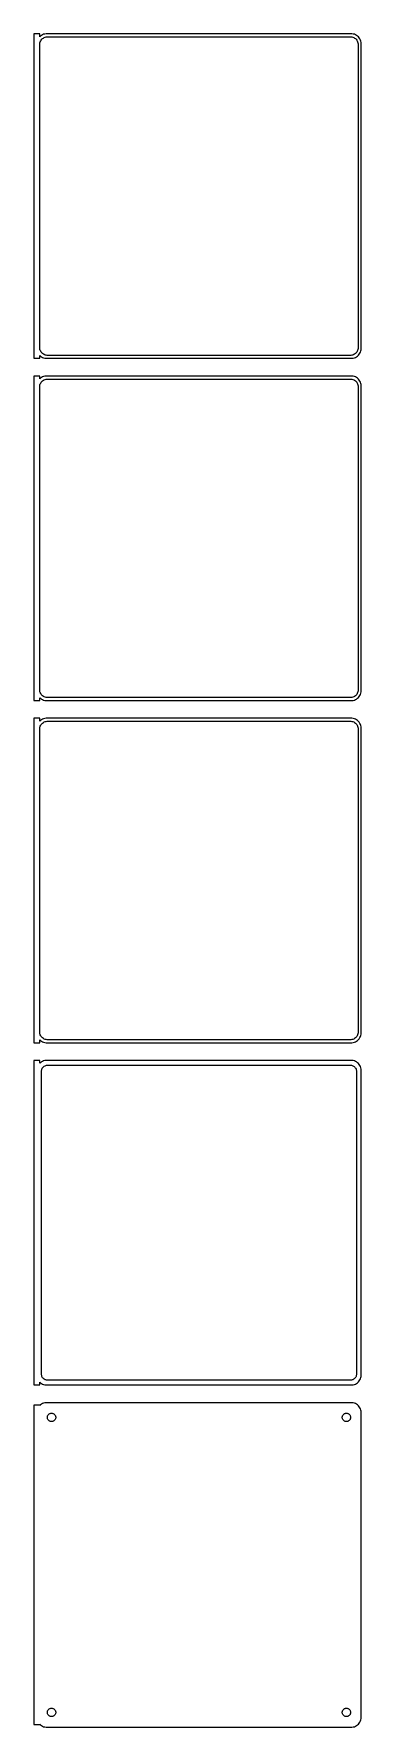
# Model space of a CAD drawing. Header units: metres. Extents: x -84 to 82, y 788 to 1648.
import ezdxf

# ---------------------------------------------------------------- set-up
doc = ezdxf.new("R2010")
doc.units = ezdxf.units.M

msp = doc.modelspace()

# ---------------------------------------------------------------- linework, layer by layer
for p, q in [((-81, 1648.49), (-84, 1648.49)), ((-84, 1648.49), (-84, 1483.51)), ((-81, 1647.06), (-81, 1648.49)), ((-80.6871, 1647.35), (-81, 1647.06)), ((-80.7191, 1644.47), (-80.5052, 1644.93)), ((-80.1791, 1647.72), (-80.6871, 1647.35)), ((-80.5052, 1644.93), (-80.2361, 1645.35)), ((-80.2361, 1645.35), (-79.9159, 1645.74)), ((-79.6289, 1648.02), (-80.1791, 1647.72)), ((-79.9159, 1645.74), (-79.5497, 1646.08)), ((-79.0451, 1648.26), (-79.6289, 1648.02)), ((-79.5497, 1646.08), (-79.1433, 1646.38)), ((-79.1433, 1646.38), (-78.7031, 1646.62)), ((-78.4369, 1648.41), (-79.0451, 1648.26)), ((-78.7031, 1646.62), (-78.2361, 1646.8)), ((-77.8139, 1648.49), (-78.4369, 1648.41)), ((-78.2361, 1646.8), (-77.7495, 1646.93)), ((77.8139, 1648.49), (-77.8139, 1648.49)), ((-77.7495, 1646.93), (-77.2512, 1646.99)), ((-77.2512, 1646.99), (77.2512, 1646.99)), ((77.2512, 1646.99), (77.7495, 1646.93)), ((77.7495, 1646.93), (78.2361, 1646.8)), ((78.4369, 1648.41), (77.8139, 1648.49)), ((78.2361, 1646.8), (78.7031, 1646.62)), ((79.0451, 1648.26), (78.4369, 1648.41)), ((78.7031, 1646.62), (79.1433, 1646.38)), ((79.6289, 1648.02), (79.0451, 1648.26)), ((79.1433, 1646.38), (79.5497, 1646.08)), ((79.5497, 1646.08), (79.9159, 1645.74)), ((80.1791, 1647.72), (79.6289, 1648.02)), ((79.9159, 1645.74), (80.2361, 1645.35)), ((80.6871, 1647.35), (80.1791, 1647.72)), ((80.2361, 1645.35), (80.5052, 1644.93)), ((80.5052, 1644.93), (80.7191, 1644.47)), ((81.1448, 1646.92), (80.6871, 1647.35)), ((81.5451, 1646.44), (81.1448, 1646.92)), ((81.8815, 1645.91), (81.5451, 1646.44)), ((82.1489, 1645.34), (81.8815, 1645.91)), ((82.3429, 1644.74), (82.1489, 1645.34)), ((82.4606, 1644.13), (82.3429, 1644.74)), ((-81, 1643), (-80.9685, 1643.5)), ((-81, 1489), (-81, 1643)), ((-80.9685, 1643.5), (-80.8743, 1643.99)), ((-80.8743, 1643.99), (-80.7191, 1644.47)), ((80.7191, 1644.47), (80.8743, 1643.99)), ((80.8743, 1643.99), (80.9685, 1643.5)), ((80.9685, 1643.5), (81, 1643)), ((81, 1643), (81, 1489)), ((82.5, 1643.5), (82.4606, 1644.13)), ((82.5, 1488.5), (82.5, 1643.5)), ((-84, 1483.51), (-81, 1483.51)), ((-80.9685, 1488.5), (-81, 1489)), ((-81, 1484.94), (-80.6871, 1484.65)), ((-81, 1483.51), (-81, 1484.94)), ((-80.8743, 1488.01), (-80.9685, 1488.5)), ((-80.7191, 1487.53), (-80.8743, 1488.01)), ((-80.5052, 1487.07), (-80.7191, 1487.53)), ((-80.6871, 1484.65), (-80.1791, 1484.28)), ((-80.2361, 1486.65), (-80.5052, 1487.07)), ((-79.9159, 1486.26), (-80.2361, 1486.65)), ((-80.1791, 1484.28), (-79.6289, 1483.98)), ((-79.5497, 1485.92), (-79.9159, 1486.26)), ((-79.6289, 1483.98), (-79.0451, 1483.74)), ((-79.1433, 1485.62), (-79.5497, 1485.92)), ((-78.7031, 1485.38), (-79.1433, 1485.62)), ((-79.0451, 1483.74), (-78.4369, 1483.59)), ((-78.2361, 1485.2), (-78.7031, 1485.38)), ((-78.4369, 1483.59), (-77.8139, 1483.51)), ((-77.7495, 1485.07), (-78.2361, 1485.2)), ((-77.8139, 1483.51), (77.8139, 1483.51)), ((-77.2512, 1485.01), (-77.7495, 1485.07)), ((77.2512, 1485.01), (-77.2512, 1485.01)), ((77.7495, 1485.07), (77.2512, 1485.01)), ((78.2361, 1485.2), (77.7495, 1485.07)), ((77.8139, 1483.51), (78.4369, 1483.59)), ((78.7031, 1485.38), (78.2361, 1485.2)), ((78.4369, 1483.59), (79.0451, 1483.74)), ((79.1433, 1485.62), (78.7031, 1485.38)), ((79.0451, 1483.74), (79.6289, 1483.98)), ((79.5497, 1485.92), (79.1433, 1485.62)), ((79.9159, 1486.26), (79.5497, 1485.92)), ((79.6289, 1483.98), (80.1791, 1484.28)), ((80.2361, 1486.65), (79.9159, 1486.26)), ((80.1791, 1484.28), (80.6871, 1484.65)), ((80.5052, 1487.07), (80.2361, 1486.65)), ((80.7191, 1487.53), (80.5052, 1487.07)), ((80.6871, 1484.65), (81.1448, 1485.08)), ((80.8743, 1488.01), (80.7191, 1487.53)), ((80.9685, 1488.5), (80.8743, 1488.01)), ((81, 1489), (80.9685, 1488.5)), ((81.1448, 1485.08), (81.5451, 1485.56)), ((81.5451, 1485.56), (81.8815, 1486.09)), ((81.8815, 1486.09), (82.1489, 1486.66)), ((82.1489, 1486.66), (82.3429, 1487.26)), ((82.3429, 1487.26), (82.4606, 1487.87)), ((82.4606, 1487.87), (82.5, 1488.5)), ((-81, 1474.49), (-84, 1474.49)), ((-84, 1474.49), (-84, 1309.51)), ((-81, 1473.06), (-81, 1474.49)), ((-80.6871, 1473.35), (-81, 1473.06)), ((-80.1791, 1473.72), (-80.6871, 1473.35)), ((-79.6289, 1474.02), (-80.1791, 1473.72)), ((-79.0451, 1474.26), (-79.6289, 1474.02)), ((-79.5497, 1472.08), (-79.1433, 1472.38)), ((-79.1433, 1472.38), (-78.7031, 1472.62)), ((-78.4369, 1474.41), (-79.0451, 1474.26)), ((-78.7031, 1472.62), (-78.2361, 1472.8)), ((-77.8139, 1474.49), (-78.4369, 1474.41)), ((-78.2361, 1472.8), (-77.7495, 1472.93)), ((77.8139, 1474.49), (-77.8139, 1474.49)), ((-77.7495, 1472.93), (-77.2512, 1472.99)), ((-77.2512, 1472.99), (77.2512, 1472.99)), ((77.2512, 1472.99), (77.7495, 1472.93)), ((77.7495, 1472.93), (78.2361, 1472.8)), ((78.4369, 1474.41), (77.8139, 1474.49)), ((78.2361, 1472.8), (78.7031, 1472.62)), ((79.0451, 1474.26), (78.4369, 1474.41)), ((78.7031, 1472.62), (79.1433, 1472.38)), ((79.6289, 1474.02), (79.0451, 1474.26)), ((79.1433, 1472.38), (79.5497, 1472.08)), ((80.1791, 1473.72), (79.6289, 1474.02)), ((80.6871, 1473.35), (80.1791, 1473.72)), ((81.1448, 1472.92), (80.6871, 1473.35)), ((81.5451, 1472.44), (81.1448, 1472.92)), ((81.8815, 1471.91), (81.5451, 1472.44)), ((-81, 1469), (-80.9685, 1469.5)), ((-81, 1315), (-81, 1469)), ((-80.9685, 1469.5), (-80.8743, 1469.99)), ((-80.8743, 1469.99), (-80.7191, 1470.47)), ((-80.7191, 1470.47), (-80.5052, 1470.93)), ((-80.5052, 1470.93), (-80.2361, 1471.35)), ((-80.2361, 1471.35), (-79.9159, 1471.74)), ((-79.9159, 1471.74), (-79.5497, 1472.08)), ((79.5497, 1472.08), (79.9159, 1471.74)), ((79.9159, 1471.74), (80.2361, 1471.35)), ((80.2361, 1471.35), (80.5052, 1470.93)), ((80.5052, 1470.93), (80.7191, 1470.47)), ((80.7191, 1470.47), (80.8743, 1469.99)), ((80.8743, 1469.99), (80.9685, 1469.5)), ((80.9685, 1469.5), (81, 1469)), ((81, 1469), (81, 1315)), ((82.1489, 1471.34), (81.8815, 1471.91)), ((82.3429, 1470.74), (82.1489, 1471.34)), ((82.4606, 1470.13), (82.3429, 1470.74)), ((82.5, 1469.5), (82.4606, 1470.13)), ((82.5, 1314.5), (82.5, 1469.5)), ((-84, 1309.51), (-81, 1309.51)), ((-80.9685, 1314.5), (-81, 1315)), ((-81, 1310.94), (-80.6871, 1310.65)), ((-81, 1309.51), (-81, 1310.94)), ((-80.8743, 1314.01), (-80.9685, 1314.5)), ((-80.7191, 1313.53), (-80.8743, 1314.01)), ((-80.5052, 1313.07), (-80.7191, 1313.53)), ((-80.6871, 1310.65), (-80.1791, 1310.28)), ((-80.2361, 1312.65), (-80.5052, 1313.07)), ((-79.9159, 1312.26), (-80.2361, 1312.65)), ((-80.1791, 1310.28), (-79.6289, 1309.98)), ((-79.5497, 1311.92), (-79.9159, 1312.26)), ((-79.6289, 1309.98), (-79.0451, 1309.74)), ((-79.1433, 1311.62), (-79.5497, 1311.92)), ((-78.7031, 1311.38), (-79.1433, 1311.62)), ((-79.0451, 1309.74), (-78.4369, 1309.59)), ((-78.2361, 1311.2), (-78.7031, 1311.38)), ((-78.4369, 1309.59), (-77.8139, 1309.51)), ((-77.7495, 1311.07), (-78.2361, 1311.2)), ((-77.8139, 1309.51), (77.8139, 1309.51)), ((-77.2512, 1311.01), (-77.7495, 1311.07)), ((77.2512, 1311.01), (-77.2512, 1311.01)), ((77.7495, 1311.07), (77.2512, 1311.01)), ((78.2361, 1311.2), (77.7495, 1311.07)), ((77.8139, 1309.51), (78.4369, 1309.59)), ((78.7031, 1311.38), (78.2361, 1311.2)), ((78.4369, 1309.59), (79.0451, 1309.74)), ((79.1433, 1311.62), (78.7031, 1311.38)), ((79.0451, 1309.74), (79.6289, 1309.98)), ((79.5497, 1311.92), (79.1433, 1311.62)), ((79.9159, 1312.26), (79.5497, 1311.92)), ((79.6289, 1309.98), (80.1791, 1310.28)), ((80.2361, 1312.65), (79.9159, 1312.26)), ((80.1791, 1310.28), (80.6871, 1310.65)), ((80.5052, 1313.07), (80.2361, 1312.65)), ((80.7191, 1313.53), (80.5052, 1313.07)), ((80.6871, 1310.65), (81.1448, 1311.08)), ((80.8743, 1314.01), (80.7191, 1313.53)), ((80.9685, 1314.5), (80.8743, 1314.01)), ((81, 1315), (80.9685, 1314.5)), ((81.1448, 1311.08), (81.5451, 1311.56)), ((81.5451, 1311.56), (81.8815, 1312.09)), ((81.8815, 1312.09), (82.1489, 1312.66)), ((82.1489, 1312.66), (82.3429, 1313.26)), ((82.3429, 1313.26), (82.4606, 1313.87)), ((82.4606, 1313.87), (82.5, 1314.5)), ((-81, 1300.49), (-84, 1300.49)), ((-84, 1300.49), (-84, 1135.51)), ((-81, 1299.06), (-81, 1300.49)), ((-79.0451, 1300.26), (-79.6289, 1300.02)), ((-78.4369, 1300.41), (-79.0451, 1300.26)), ((-77.8139, 1300.49), (-78.4369, 1300.41)), ((77.8139, 1300.49), (-77.8139, 1300.49)), ((78.4369, 1300.41), (77.8139, 1300.49)), ((79.0451, 1300.26), (78.4369, 1300.41)), ((79.6289, 1300.02), (79.0451, 1300.26)), ((-80.6871, 1299.35), (-81, 1299.06)), ((-81, 1295), (-80.9685, 1295.5)), ((-81, 1141), (-81, 1295)), ((-80.9685, 1295.5), (-80.8743, 1295.99)), ((-80.8743, 1295.99), (-80.7191, 1296.47)), ((-80.7191, 1296.47), (-80.5052, 1296.93)), ((-80.1791, 1299.72), (-80.6871, 1299.35)), ((-80.5052, 1296.93), (-80.2361, 1297.35)), ((-80.2361, 1297.35), (-79.9159, 1297.74)), ((-79.6289, 1300.02), (-80.1791, 1299.72)), ((-79.9159, 1297.74), (-79.5497, 1298.08)), ((-79.5497, 1298.08), (-79.1433, 1298.38)), ((-79.1433, 1298.38), (-78.7031, 1298.62)), ((-78.7031, 1298.62), (-78.2361, 1298.8)), ((-78.2361, 1298.8), (-77.7495, 1298.93)), ((-77.7495, 1298.93), (-77.2512, 1298.99)), ((-77.2512, 1298.99), (77.2512, 1298.99)), ((77.2512, 1298.99), (77.7495, 1298.93)), ((77.7495, 1298.93), (78.2361, 1298.8)), ((78.2361, 1298.8), (78.7031, 1298.62)), ((78.7031, 1298.62), (79.1433, 1298.38)), ((79.1433, 1298.38), (79.5497, 1298.08)), ((79.5497, 1298.08), (79.9159, 1297.74)), ((80.1791, 1299.72), (79.6289, 1300.02)), ((79.9159, 1297.74), (80.2361, 1297.35)), ((80.6871, 1299.35), (80.1791, 1299.72)), ((80.2361, 1297.35), (80.5052, 1296.93)), ((80.5052, 1296.93), (80.7191, 1296.47)), ((81.1448, 1298.92), (80.6871, 1299.35)), ((80.7191, 1296.47), (80.8743, 1295.99)), ((80.8743, 1295.99), (80.9685, 1295.5)), ((80.9685, 1295.5), (81, 1295)), ((81, 1295), (81, 1141)), ((81.5451, 1298.44), (81.1448, 1298.92)), ((81.8815, 1297.91), (81.5451, 1298.44)), ((82.1489, 1297.34), (81.8815, 1297.91)), ((82.3429, 1296.74), (82.1489, 1297.34)), ((82.4606, 1296.13), (82.3429, 1296.74)), ((82.5, 1295.5), (82.4606, 1296.13)), ((82.5, 1140.5), (82.5, 1295.5)), ((-80.9685, 1140.5), (-81, 1141)), ((-81, 1136.94), (-80.6871, 1136.65)), ((-81, 1135.51), (-81, 1136.94)), ((-80.8743, 1140.01), (-80.9685, 1140.5)), ((-80.7191, 1139.53), (-80.8743, 1140.01)), ((-80.5052, 1139.07), (-80.7191, 1139.53)), ((-80.6871, 1136.65), (-80.1791, 1136.28)), ((-80.2361, 1138.65), (-80.5052, 1139.07)), ((-79.9159, 1138.26), (-80.2361, 1138.65)), ((-79.5497, 1137.92), (-79.9159, 1138.26)), ((-79.1433, 1137.62), (-79.5497, 1137.92)), ((-78.7031, 1137.38), (-79.1433, 1137.62)), ((-78.2361, 1137.2), (-78.7031, 1137.38)), ((-77.7495, 1137.07), (-78.2361, 1137.2)), ((-77.2512, 1137.01), (-77.7495, 1137.07)), ((77.2512, 1137.01), (-77.2512, 1137.01)), ((77.7495, 1137.07), (77.2512, 1137.01)), ((78.2361, 1137.2), (77.7495, 1137.07)), ((78.7031, 1137.38), (78.2361, 1137.2)), ((79.1433, 1137.62), (78.7031, 1137.38)), ((79.5497, 1137.92), (79.1433, 1137.62)), ((79.9159, 1138.26), (79.5497, 1137.92)), ((80.2361, 1138.65), (79.9159, 1138.26)), ((80.1791, 1136.28), (80.6871, 1136.65)), ((80.5052, 1139.07), (80.2361, 1138.65)), ((80.7191, 1139.53), (80.5052, 1139.07)), ((80.6871, 1136.65), (81.1448, 1137.08)), ((80.8743, 1140.01), (80.7191, 1139.53)), ((80.9685, 1140.5), (80.8743, 1140.01)), ((81, 1141), (80.9685, 1140.5)), ((81.1448, 1137.08), (81.5451, 1137.56)), ((81.5451, 1137.56), (81.8815, 1138.09)), ((81.8815, 1138.09), (82.1489, 1138.66)), ((82.1489, 1138.66), (82.3429, 1139.26)), ((82.3429, 1139.26), (82.4606, 1139.87)), ((82.4606, 1139.87), (82.5, 1140.5)), ((-84, 1135.51), (-81, 1135.51)), ((-80.1791, 1136.28), (-79.6289, 1135.98)), ((-79.6289, 1135.98), (-79.0451, 1135.74)), ((-79.0451, 1135.74), (-78.4369, 1135.59)), ((-78.4369, 1135.59), (-77.8139, 1135.51)), ((-77.8139, 1135.51), (77.8139, 1135.51)), ((77.8139, 1135.51), (78.4369, 1135.59)), ((78.4369, 1135.59), (79.0451, 1135.74)), ((79.0451, 1135.74), (79.6289, 1135.98)), ((79.6289, 1135.98), (80.1791, 1136.28)), ((-81, 1126.48), (-84, 1126.48)), ((-84, 1126.48), (-84, 961.521)), ((-81, 1125.06), (-81, 1126.48)), ((-80.6871, 1125.35), (-81, 1125.06)), ((-80.1791, 1125.72), (-80.6871, 1125.35)), ((-79.6289, 1126.02), (-80.1791, 1125.72)), ((-80.1129, 1121), (-80.0884, 1121.39)), ((-80.1129, 967), (-80.1129, 1121)), ((-80.0884, 1121.39), (-80.0151, 1121.77)), ((-80.0151, 1121.77), (-79.8943, 1122.15)), ((-79.8943, 1122.15), (-79.7279, 1122.5)), ((-79.7279, 1122.5), (-79.5184, 1122.83)), ((-79.0451, 1126.26), (-79.6289, 1126.02)), ((-79.5184, 1122.83), (-79.2692, 1123.13)), ((-79.2692, 1123.13), (-78.9843, 1123.4)), ((-78.4369, 1126.41), (-79.0451, 1126.26)), ((-78.9843, 1123.4), (-78.668, 1123.63)), ((-78.668, 1123.63), (-78.3254, 1123.82)), ((-77.8139, 1126.49), (-78.4369, 1126.41)), ((-78.3254, 1123.82), (-77.9619, 1123.96)), ((-77.9619, 1123.96), (-77.5833, 1124.06)), ((77.8139, 1126.49), (-77.8139, 1126.49)), ((-77.5833, 1124.06), (-77.1955, 1124.11)), ((-77.1955, 1124.11), (77.1955, 1124.11)), ((77.1955, 1124.11), (77.5833, 1124.06)), ((77.5833, 1124.06), (77.9619, 1123.96)), ((78.4369, 1126.41), (77.8139, 1126.49)), ((77.9619, 1123.96), (78.3254, 1123.82)), ((78.3254, 1123.82), (78.668, 1123.63)), ((79.0451, 1126.26), (78.4369, 1126.41)), ((78.668, 1123.63), (78.9843, 1123.4)), ((78.9843, 1123.4), (79.2692, 1123.13)), ((79.6289, 1126.02), (79.0451, 1126.26)), ((79.2692, 1123.13), (79.5184, 1122.83)), ((79.5184, 1122.83), (79.7279, 1122.5)), ((80.1791, 1125.72), (79.6289, 1126.02)), ((79.7279, 1122.5), (79.8943, 1122.15)), ((79.8943, 1122.15), (80.0151, 1121.77)), ((80.0151, 1121.77), (80.0884, 1121.39)), ((80.0884, 1121.39), (80.1129, 1121)), ((80.1129, 1121), (80.1129, 967)), ((80.6871, 1125.35), (80.1791, 1125.72)), ((81.1448, 1124.92), (80.6871, 1125.35)), ((81.5451, 1124.44), (81.1448, 1124.92)), ((81.8815, 1123.91), (81.5451, 1124.44)), ((82.1489, 1123.34), (81.8815, 1123.91)), ((82.3429, 1122.74), (82.1489, 1123.34)), ((82.4606, 1122.13), (82.3429, 1122.74)), ((82.5, 1121.5), (82.4606, 1122.13)), ((82.5, 966.5), (82.5, 1121.5)), ((-80.0884, 966.61), (-80.1129, 967)), ((-80.0151, 966.226), (-80.0884, 966.61)), ((-79.8943, 965.854), (-80.0151, 966.226)), ((-79.7279, 965.5), (-79.8943, 965.854)), ((-79.5184, 965.17), (-79.7279, 965.5)), ((-79.2692, 964.869), (-79.5184, 965.17)), ((-78.9843, 964.601), (-79.2692, 964.869)), ((-78.668, 964.372), (-78.9843, 964.601)), ((-78.3254, 964.183), (-78.668, 964.372)), ((78.668, 964.372), (78.3254, 964.183)), ((78.9843, 964.601), (78.668, 964.372)), ((79.2692, 964.869), (78.9843, 964.601)), ((79.5184, 965.17), (79.2692, 964.869)), ((79.7279, 965.5), (79.5184, 965.17)), ((79.8943, 965.854), (79.7279, 965.5)), ((80.0151, 966.226), (79.8943, 965.854)), ((80.0884, 966.61), (80.0151, 966.226)), ((80.1129, 967), (80.0884, 966.61)), ((81.8815, 964.091), (82.1489, 964.659)), ((82.1489, 964.659), (82.3429, 965.257)), ((82.3429, 965.257), (82.4606, 965.873)), ((82.4606, 965.873), (82.5, 966.5)), ((-84, 961.521), (-81, 961.521)), ((-81, 961.521), (-81, 962.941)), ((-81, 962.941), (-80.6871, 962.647)), ((-80.6871, 962.647), (-80.1791, 962.278)), ((-80.1791, 962.278), (-79.6289, 961.976)), ((-79.6289, 961.976), (-79.0451, 961.745)), ((-79.0451, 961.745), (-78.4369, 961.589)), ((-78.4369, 961.589), (-77.8139, 961.51)), ((-77.9619, 964.039), (-78.3254, 964.183)), ((-77.5833, 963.942), (-77.9619, 964.039)), ((-77.8139, 961.51), (77.8139, 961.51)), ((-77.1955, 963.893), (-77.5833, 963.942)), ((77.1955, 963.893), (-77.1955, 963.893)), ((77.5833, 963.942), (77.1955, 963.893)), ((77.9619, 964.039), (77.5833, 963.942)), ((77.8139, 961.51), (78.4369, 961.589)), ((78.3254, 964.183), (77.9619, 964.039)), ((78.4369, 961.589), (79.0451, 961.745)), ((79.0451, 961.745), (79.6289, 961.976)), ((79.6289, 961.976), (80.1791, 962.278)), ((80.1791, 962.278), (80.6871, 962.647)), ((80.6871, 962.647), (81.1448, 963.077)), ((81.1448, 963.077), (81.5451, 963.561)), ((81.5451, 963.561), (81.8815, 964.091)), ((-81, 951.153), (-84, 951.153)), ((-84, 951.153), (-84, 788.847)), ((-80.6871, 951.353), (-81, 951.059)), ((-81, 951.059), (-81, 951.153)), ((-80.1791, 951.722), (-80.6871, 951.353)), ((-79.6289, 952.024), (-80.1791, 951.722)), ((-79.0451, 952.255), (-79.6289, 952.024)), ((-78.4369, 952.411), (-79.0451, 952.255)), ((-77.8139, 952.49), (-78.4369, 952.411)), ((77.8139, 952.49), (-77.8139, 952.49)), ((-75.6598, 947.031), (-75.4001, 947.097)), ((-75.4001, 947.097), (-75.1341, 947.131)), ((-75.1341, 947.131), (-74.8659, 947.131)), ((-74.8659, 947.131), (-74.5999, 947.097)), ((-74.5999, 947.097), (-74.3401, 947.031)), ((74.3401, 947.031), (74.5999, 947.097)), ((74.5999, 947.097), (74.8659, 947.131)), ((74.8659, 947.131), (75.1341, 947.131)), ((75.1341, 947.131), (75.4001, 947.097)), ((75.4001, 947.097), (75.6598, 947.031)), ((78.4369, 952.411), (77.8139, 952.49)), ((79.0451, 952.255), (78.4369, 952.411)), ((79.6289, 952.024), (79.0451, 952.255)), ((80.1791, 951.722), (79.6289, 952.024)), ((80.6871, 951.353), (80.1791, 951.722)), ((81.1448, 950.923), (80.6871, 951.353)), ((81.5451, 950.439), (81.1448, 950.923)), ((81.8815, 949.909), (81.5451, 950.439)), ((82.1489, 949.341), (81.8815, 949.909)), ((82.3429, 948.743), (82.1489, 949.341)), ((82.4606, 948.127), (82.3429, 948.743)), ((82.5, 947.5), (82.4606, 948.127)), ((82.5, 792.5), (82.5, 947.5)), ((-77.1353, 945), (-77.1185, 945.268)), ((-77.1185, 944.732), (-77.1353, 945)), ((-77.1185, 945.268), (-77.0682, 945.531)), ((-77.0682, 944.469), (-77.1185, 944.732)), ((-77.0682, 945.531), (-76.9853, 945.786)), ((-76.9853, 944.214), (-77.0682, 944.469)), ((-76.9853, 945.786), (-76.8712, 946.029)), ((-76.8712, 943.971), (-76.9853, 944.214)), ((-76.8712, 946.029), (-76.7275, 946.255)), ((-76.7275, 943.745), (-76.8712, 943.971)), ((-76.7275, 946.255), (-76.5566, 946.462)), ((-76.5566, 943.538), (-76.7275, 943.745)), ((-76.5566, 946.462), (-76.3611, 946.645)), ((-76.3611, 943.355), (-76.5566, 943.538)), ((-76.3611, 946.645), (-76.1441, 946.803)), ((-76.1441, 943.197), (-76.3611, 943.355)), ((-76.1441, 946.803), (-75.9092, 946.932)), ((-75.9092, 943.068), (-76.1441, 943.197)), ((-75.9092, 946.932), (-75.6598, 947.031)), ((-75.6598, 942.969), (-75.9092, 943.068)), ((-75.4001, 942.903), (-75.6598, 942.969)), ((-75.1341, 942.869), (-75.4001, 942.903)), ((-74.8659, 942.869), (-75.1341, 942.869)), ((-74.5999, 942.903), (-74.8659, 942.869)), ((-74.3401, 942.969), (-74.5999, 942.903)), ((-74.3401, 947.031), (-74.0908, 946.932)), ((-74.0908, 943.068), (-74.3401, 942.969)), ((-74.0908, 946.932), (-73.8559, 946.803)), ((-73.8559, 943.197), (-74.0908, 943.068)), ((-73.8559, 946.803), (-73.6389, 946.645)), ((-73.6389, 943.355), (-73.8559, 943.197)), ((-73.6389, 946.645), (-73.4434, 946.462)), ((-73.4434, 943.538), (-73.6389, 943.355)), ((-73.4434, 946.462), (-73.2725, 946.255)), ((-73.2725, 943.745), (-73.4434, 943.538)), ((-73.2725, 946.255), (-73.1288, 946.029)), ((-73.1288, 943.971), (-73.2725, 943.745)), ((-73.1288, 946.029), (-73.0146, 945.786)), ((-73.0146, 944.214), (-73.1288, 943.971)), ((-73.0146, 945.786), (-72.9318, 945.531)), ((-72.9318, 944.469), (-73.0146, 944.214)), ((-72.9318, 945.531), (-72.8815, 945.268)), ((-72.8815, 944.732), (-72.9318, 944.469)), ((-72.8815, 945.268), (-72.8647, 945)), ((-72.8647, 945), (-72.8815, 944.732)), ((72.8647, 945), (72.8815, 945.268)), ((72.8815, 944.732), (72.8647, 945)), ((72.8815, 945.268), (72.9318, 945.531)), ((72.9318, 944.469), (72.8815, 944.732)), ((72.9318, 945.531), (73.0146, 945.786)), ((73.0146, 944.214), (72.9318, 944.469)), ((73.0146, 945.786), (73.1288, 946.029)), ((73.1288, 943.971), (73.0146, 944.214)), ((73.1288, 946.029), (73.2725, 946.255)), ((73.2725, 943.745), (73.1288, 943.971)), ((73.2725, 946.255), (73.4434, 946.462)), ((73.4434, 943.538), (73.2725, 943.745)), ((73.4434, 946.462), (73.6389, 946.645)), ((73.6389, 943.355), (73.4434, 943.538)), ((73.6389, 946.645), (73.8559, 946.803)), ((73.8559, 943.197), (73.6389, 943.355)), ((73.8559, 946.803), (74.0908, 946.932)), ((74.0908, 943.068), (73.8559, 943.197)), ((74.0908, 946.932), (74.3401, 947.031)), ((74.3401, 942.969), (74.0908, 943.068)), ((74.5999, 942.903), (74.3401, 942.969)), ((74.8659, 942.869), (74.5999, 942.903)), ((75.1341, 942.869), (74.8659, 942.869)), ((75.4001, 942.903), (75.1341, 942.869)), ((75.6598, 942.969), (75.4001, 942.903)), ((75.6598, 947.031), (75.9092, 946.932)), ((75.9092, 943.068), (75.6598, 942.969)), ((75.9092, 946.932), (76.1441, 946.803)), ((76.1441, 943.197), (75.9092, 943.068)), ((76.1441, 946.803), (76.3611, 946.645)), ((76.3611, 943.355), (76.1441, 943.197)), ((76.3611, 946.645), (76.5566, 946.462)), ((76.5566, 943.538), (76.3611, 943.355)), ((76.5566, 946.462), (76.7275, 946.255)), ((76.7275, 943.745), (76.5566, 943.538)), ((76.7275, 946.255), (76.8712, 946.029)), ((76.8712, 943.971), (76.7275, 943.745)), ((76.8712, 946.029), (76.9853, 945.786)), ((76.9853, 944.214), (76.8712, 943.971)), ((76.9853, 945.786), (77.0682, 945.531)), ((77.0682, 944.469), (76.9853, 944.214)), ((77.0682, 945.531), (77.1185, 945.268)), ((77.1185, 944.732), (77.0682, 944.469)), ((77.1185, 945.268), (77.1353, 945)), ((77.1353, 945), (77.1185, 944.732)), ((-77.1353, 795), (-77.1185, 795.268)), ((-77.1185, 794.732), (-77.1353, 795)), ((-77.1185, 795.268), (-77.0682, 795.531)), ((-77.0682, 794.469), (-77.1185, 794.732)), ((-77.0682, 795.531), (-76.9853, 795.786)), ((-76.9853, 794.214), (-77.0682, 794.469)), ((-76.9853, 795.786), (-76.8712, 796.029)), ((-76.8712, 793.971), (-76.9853, 794.214)), ((-76.8712, 796.029), (-76.7275, 796.255)), ((-76.7275, 793.745), (-76.8712, 793.971)), ((-76.7275, 796.255), (-76.5566, 796.462)), ((-76.5566, 793.538), (-76.7275, 793.745)), ((-76.5566, 796.462), (-76.3611, 796.645)), ((-76.3611, 793.355), (-76.5566, 793.538)), ((-76.3611, 796.645), (-76.1441, 796.803)), ((-76.1441, 793.197), (-76.3611, 793.355)), ((-76.1441, 796.803), (-75.9092, 796.932)), ((-75.9092, 793.068), (-76.1441, 793.197)), ((-75.9092, 796.932), (-75.6598, 797.031)), ((-75.6598, 792.969), (-75.9092, 793.068)), ((-75.6598, 797.031), (-75.4001, 797.097)), ((-75.4001, 792.903), (-75.6598, 792.969)), ((-75.4001, 797.097), (-75.1341, 797.131)), ((-75.1341, 792.869), (-75.4001, 792.903)), ((-75.1341, 797.131), (-74.8659, 797.131)), ((-74.8659, 792.869), (-75.1341, 792.869)), ((-74.8659, 797.131), (-74.5999, 797.097)), ((-74.5999, 792.903), (-74.8659, 792.869)), ((-74.5999, 797.097), (-74.3401, 797.031)), ((-74.3401, 792.969), (-74.5999, 792.903)), ((-74.3401, 797.031), (-74.0908, 796.932)), ((-74.0908, 793.068), (-74.3401, 792.969)), ((-74.0908, 796.932), (-73.8559, 796.803)), ((-73.8559, 793.197), (-74.0908, 793.068)), ((-73.8559, 796.803), (-73.6389, 796.645)), ((-73.6389, 793.355), (-73.8559, 793.197)), ((-73.6389, 796.645), (-73.4434, 796.462)), ((-73.4434, 793.538), (-73.6389, 793.355)), ((-73.4434, 796.462), (-73.2725, 796.255)), ((-73.2725, 793.745), (-73.4434, 793.538)), ((-73.2725, 796.255), (-73.1288, 796.029)), ((-73.1288, 793.971), (-73.2725, 793.745)), ((-73.1288, 796.029), (-73.0146, 795.786)), ((-73.0146, 794.214), (-73.1288, 793.971)), ((-73.0146, 795.786), (-72.9318, 795.531)), ((-72.9318, 794.469), (-73.0146, 794.214)), ((-72.9318, 795.531), (-72.8815, 795.268)), ((-72.8815, 794.732), (-72.9318, 794.469)), ((-72.8815, 795.268), (-72.8647, 795)), ((-72.8647, 795), (-72.8815, 794.732)), ((72.8647, 795), (72.8815, 795.268)), ((72.8815, 794.732), (72.8647, 795)), ((72.8815, 795.268), (72.9318, 795.531)), ((72.9318, 794.469), (72.8815, 794.732)), ((72.9318, 795.531), (73.0146, 795.786)), ((73.0146, 794.214), (72.9318, 794.469)), ((73.0146, 795.786), (73.1288, 796.029)), ((73.1288, 793.971), (73.0146, 794.214)), ((73.1288, 796.029), (73.2725, 796.255)), ((73.2725, 793.745), (73.1288, 793.971)), ((73.2725, 796.255), (73.4434, 796.462)), ((73.4434, 793.538), (73.2725, 793.745)), ((73.4434, 796.462), (73.6389, 796.645)), ((73.6389, 793.355), (73.4434, 793.538)), ((73.6389, 796.645), (73.8559, 796.803)), ((73.8559, 793.197), (73.6389, 793.355)), ((73.8559, 796.803), (74.0908, 796.932)), ((74.0908, 793.068), (73.8559, 793.197)), ((74.0908, 796.932), (74.3401, 797.031)), ((74.3401, 792.969), (74.0908, 793.068)), ((74.3401, 797.031), (74.5999, 797.097)), ((74.5999, 792.903), (74.3401, 792.969)), ((74.5999, 797.097), (74.8659, 797.131)), ((74.8659, 792.869), (74.5999, 792.903)), ((74.8659, 797.131), (75.1341, 797.131)), ((75.1341, 792.869), (74.8659, 792.869)), ((75.1341, 797.131), (75.4001, 797.097)), ((75.4001, 792.903), (75.1341, 792.869)), ((75.4001, 797.097), (75.6598, 797.031)), ((75.6598, 792.969), (75.4001, 792.903)), ((75.6598, 797.031), (75.9092, 796.932)), ((75.9092, 793.068), (75.6598, 792.969)), ((75.9092, 796.932), (76.1441, 796.803)), ((76.1441, 793.197), (75.9092, 793.068)), ((76.1441, 796.803), (76.3611, 796.645)), ((76.3611, 793.355), (76.1441, 793.197)), ((76.3611, 796.645), (76.5566, 796.462)), ((76.5566, 793.538), (76.3611, 793.355)), ((76.5566, 796.462), (76.7275, 796.255)), ((76.7275, 793.745), (76.5566, 793.538)), ((76.7275, 796.255), (76.8712, 796.029)), ((76.8712, 793.971), (76.7275, 793.745)), ((76.8712, 796.029), (76.9853, 795.786)), ((76.9853, 794.214), (76.8712, 793.971)), ((76.9853, 795.786), (77.0682, 795.531)), ((77.0682, 794.469), (76.9853, 794.214)), ((77.0682, 795.531), (77.1185, 795.268)), ((77.1185, 794.732), (77.0682, 794.469)), ((77.1185, 795.268), (77.1353, 795)), ((77.1353, 795), (77.1185, 794.732)), ((82.4606, 791.873), (82.5, 792.5)), ((-84, 788.847), (-81, 788.847)), ((-81, 788.847), (-81, 788.941)), ((-81, 788.941), (-80.6871, 788.647)), ((-80.6871, 788.647), (-80.1791, 788.278)), ((-80.1791, 788.278), (-79.6289, 787.976)), ((-79.6289, 787.976), (-79.0451, 787.745)), ((-79.0451, 787.745), (-78.4369, 787.589)), ((-78.4369, 787.589), (-77.8139, 787.51)), ((-77.8139, 787.51), (77.8139, 787.51)), ((77.8139, 787.51), (78.4369, 787.589)), ((78.4369, 787.589), (79.0451, 787.745)), ((79.0451, 787.745), (79.6289, 787.976)), ((79.6289, 787.976), (80.1791, 788.278)), ((80.1791, 788.278), (80.6871, 788.647)), ((80.6871, 788.647), (81.1448, 789.077)), ((81.1448, 789.077), (81.5451, 789.561)), ((81.5451, 789.561), (81.8815, 790.091)), ((81.8815, 790.091), (82.1489, 790.659)), ((82.1489, 790.659), (82.3429, 791.257)), ((82.3429, 791.257), (82.4606, 791.873))]:
    msp.add_line(p, q)

doc.saveas('drawing.dxf')
